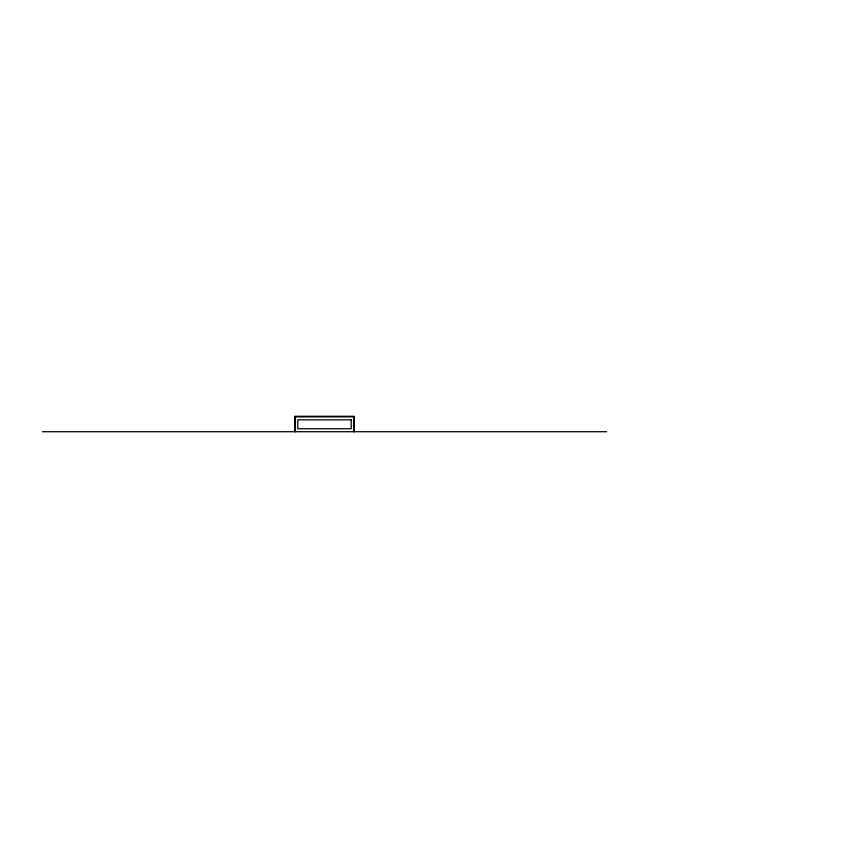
<?xml version="1.0" encoding="UTF-8"?>
<svg xmlns="http://www.w3.org/2000/svg" width="848" height="848" viewBox="0 0 848 848"><rect width="100%" height="100%" fill="white"/><g stroke="black" fill="none" stroke-linecap="round" stroke-linejoin="round"><path stroke-width="1.27" d="M294.818 416.877L354.21 416.877M42.4 431.717L606.638 431.717M354.21 431.717L354.21 416.283L294.818 416.283L294.818 431.717M353.616 416.877L353.616 431.717M295.411 416.877L295.411 431.717M351.242 419.845L297.786 419.845L297.786 428.749L351.242 428.749L351.242 419.845"/></g></svg>
